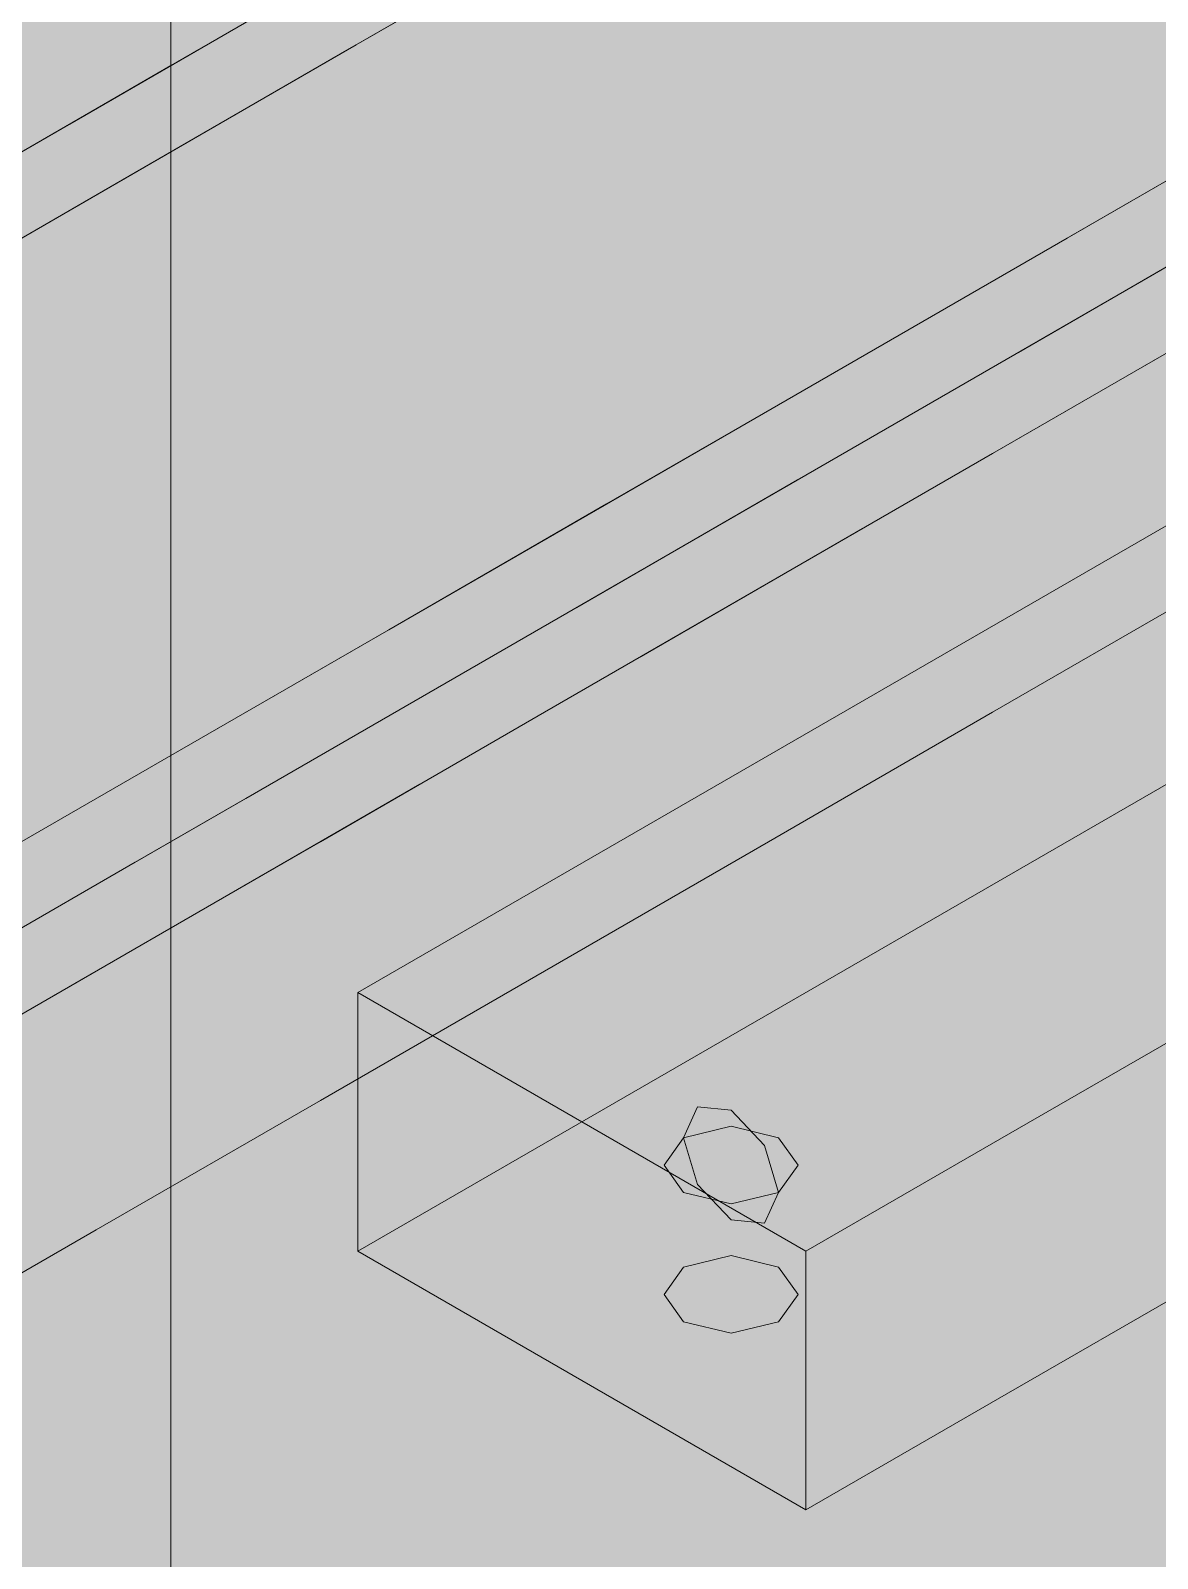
# Model space of a CAD drawing. Header units: metres. Extents: x 349021 to 349543, y 9281040 to 9281959.
# Drawn here: x 349202.9256 to 349203.0563, y 9281044.5969 to 9281044.7741 of the extents above; entities that cross this region are included whole.
import ezdxf

# ---------------------------------------------------------------- set-up
doc = ezdxf.new("R2010")
doc.units = ezdxf.units.M
doc.header["$LTSCALE"] = 0.25
doc.layers.add('ISO-3D', color=7, linetype='CONTINUOUS', lineweight=13)
doc.layers.add('ISO-3D-ARISTAS', color=250, linetype='CONTINUOUS', lineweight=13)

msp = doc.modelspace()

# ---------------------------------------------------------------- linework, layer by layer
at = {"layer": 'ISO-3D', "true_color": 0x7f7e7a}
for points in [[(349203.04017, 9281044.78674), (349203.01456, 9281044.77196), (349203.04017, 9281044.81674), (349203.01456, 9281044.80196)], [(349203.01456, 9281044.77196), (349202.98896, 9281044.75717), (349203.01456, 9281044.80196), (349202.98896, 9281044.78717)], [(349203.06577, 9281044.77652), (349203.04017, 9281044.76174), (349203.06577, 9281044.80152), (349203.04017, 9281044.78674)], [(349202.98896, 9281044.75717), (349202.96335, 9281044.74239), (349202.98896, 9281044.78717), (349202.96335, 9281044.77239)], [(349203.04017, 9281044.76174), (349203.01456, 9281044.74696), (349203.04017, 9281044.78674), (349203.01456, 9281044.77196)], [(349203.06577, 9281044.75152), (349203.04017, 9281044.73674), (349203.06577, 9281044.77652), (349203.04017, 9281044.76174)], [(349202.96335, 9281044.74239), (349202.93775, 9281044.72761), (349202.96335, 9281044.77239), (349202.93775, 9281044.75761)], [(349203.01456, 9281044.74696), (349202.98896, 9281044.73217), (349203.01456, 9281044.77196), (349202.98896, 9281044.75717)], [(349203.04017, 9281044.73674), (349203.01456, 9281044.72196), (349203.04017, 9281044.76174), (349203.01456, 9281044.74696)], [(349202.93775, 9281044.72761), (349202.91215, 9281044.71283), (349202.93775, 9281044.75761), (349202.91215, 9281044.74283)], [(349202.98896, 9281044.73217), (349202.96335, 9281044.71739), (349202.98896, 9281044.75717), (349202.96335, 9281044.74239)], [(349203.01456, 9281044.72196), (349202.98896, 9281044.70717), (349203.01456, 9281044.74696), (349202.98896, 9281044.73217)], [(349202.96335, 9281044.71739), (349202.93775, 9281044.70261), (349202.96335, 9281044.74239), (349202.93775, 9281044.72761)], [(349202.98896, 9281044.70717), (349202.96335, 9281044.69239), (349202.98896, 9281044.73217), (349202.96335, 9281044.71739)], [(349202.93775, 9281044.70261), (349202.91215, 9281044.68783), (349202.93775, 9281044.72761), (349202.91215, 9281044.71283)], [(349202.96335, 9281044.69239), (349202.93775, 9281044.67761), (349202.96335, 9281044.71739), (349202.93775, 9281044.70261)], [(349203.05757, 9281044.68679), (349203.03406, 9281044.67321), (349203.05757, 9281044.71679), (349203.03406, 9281044.70321)], [(349203.03406, 9281044.67321), (349203.01055, 9281044.65964), (349203.03406, 9281044.70321), (349203.01055, 9281044.68964)], [(349202.93775, 9281044.67761), (349202.91215, 9281044.66283), (349202.93775, 9281044.70261), (349202.91215, 9281044.68783)], [(349203.01055, 9281044.65964), (349202.98705, 9281044.64607), (349203.01055, 9281044.68964), (349202.98705, 9281044.67607)], [(349202.98705, 9281044.64607), (349202.96354, 9281044.6325), (349202.98705, 9281044.67607), (349202.96354, 9281044.6625)], [(349203.06252, 9281044.62964), (349203.03901, 9281044.61607), (349203.06252, 9281044.65964), (349203.03901, 9281044.64607)], [(349203.03901, 9281044.61607), (349203.0155, 9281044.6025), (349203.03901, 9281044.64607), (349203.0155, 9281044.6325)]]:
    msp.add_solid(points, dxfattribs=at)
at = {"layer": 'ISO-3D', "true_color": 0x9e9d98}
for points in [[(349202.99385, 9281044.77125), (349202.96787, 9281044.78625), (349202.99385, 9281044.79937), (349202.96787, 9281044.81437)], [(349203.04581, 9281044.76937), (349203.01983, 9281044.78437), (349203.04581, 9281044.7975), (349203.01983, 9281044.8125)], [(349202.96787, 9281044.75812), (349202.94189, 9281044.77312), (349202.96787, 9281044.78625), (349202.94189, 9281044.80125)], [(349203.01983, 9281044.75625), (349202.99385, 9281044.77125), (349203.01983, 9281044.78437), (349202.99385, 9281044.79937)], [(349203.07179, 9281044.75437), (349203.04581, 9281044.76937), (349203.07179, 9281044.7825), (349203.04581, 9281044.7975)], [(349202.99385, 9281044.74312), (349202.96787, 9281044.75812), (349202.99385, 9281044.77125), (349202.96787, 9281044.78625)], [(349203.04581, 9281044.74125), (349203.01983, 9281044.75625), (349203.04581, 9281044.76937), (349203.01983, 9281044.78437)], [(349202.96787, 9281044.73), (349202.94189, 9281044.745), (349202.96787, 9281044.75812), (349202.94189, 9281044.77312)], [(349203.01983, 9281044.72812), (349202.99385, 9281044.74312), (349203.01983, 9281044.75625), (349202.99385, 9281044.77125)], [(349203.07179, 9281044.72625), (349203.04581, 9281044.74125), (349203.07179, 9281044.75437), (349203.04581, 9281044.76937)], [(349202.99385, 9281044.715), (349202.96787, 9281044.73), (349202.99385, 9281044.74312), (349202.96787, 9281044.75812)], [(349203.04581, 9281044.71312), (349203.01983, 9281044.72812), (349203.04581, 9281044.74125), (349203.01983, 9281044.75625)], [(349202.96787, 9281044.70187), (349202.94189, 9281044.71687), (349202.96787, 9281044.73), (349202.94189, 9281044.745)], [(349203.01983, 9281044.7), (349202.99385, 9281044.715), (349203.01983, 9281044.72812), (349202.99385, 9281044.74312)], [(349203.07179, 9281044.69812), (349203.04581, 9281044.71312), (349203.07179, 9281044.72625), (349203.04581, 9281044.74125)], [(349202.99385, 9281044.68687), (349202.96787, 9281044.70187), (349202.99385, 9281044.715), (349202.96787, 9281044.73)], [(349203.04581, 9281044.685), (349203.01983, 9281044.7), (349203.04581, 9281044.71312), (349203.01983, 9281044.72812)], [(349202.96787, 9281044.67375), (349202.94189, 9281044.68875), (349202.96787, 9281044.70187), (349202.94189, 9281044.71687)], [(349203.01983, 9281044.67187), (349202.99385, 9281044.68687), (349203.01983, 9281044.7), (349202.99385, 9281044.715)], [(349203.07179, 9281044.67), (349203.04581, 9281044.685), (349203.07179, 9281044.69812), (349203.04581, 9281044.71312)], [(349202.99385, 9281044.65875), (349202.96787, 9281044.67375), (349202.99385, 9281044.68687), (349202.96787, 9281044.70187)], [(349203.04581, 9281044.65687), (349203.01983, 9281044.67187), (349203.04581, 9281044.685), (349203.01983, 9281044.7)], [(349202.96787, 9281044.64562), (349202.94189, 9281044.66062), (349202.96787, 9281044.67375), (349202.94189, 9281044.68875)], [(349203.01983, 9281044.64375), (349202.99385, 9281044.65875), (349203.01983, 9281044.67187), (349202.99385, 9281044.68687)], [(349203.07179, 9281044.64187), (349203.04581, 9281044.65687), (349203.07179, 9281044.67), (349203.04581, 9281044.685)], [(349202.99385, 9281044.63062), (349202.96787, 9281044.64562), (349202.99385, 9281044.65875), (349202.96787, 9281044.67375)], [(349203.04581, 9281044.62875), (349203.01983, 9281044.64375), (349203.04581, 9281044.65687), (349203.01983, 9281044.67187)], [(349202.96787, 9281044.6175), (349202.94189, 9281044.6325), (349202.96787, 9281044.64562), (349202.94189, 9281044.66062)], [(349203.01983, 9281044.61562), (349202.99385, 9281044.63062), (349203.01983, 9281044.64375), (349202.99385, 9281044.65875)], [(349203.07179, 9281044.61375), (349203.04581, 9281044.62875), (349203.07179, 9281044.64187), (349203.04581, 9281044.65687)], [(349202.99385, 9281044.6025), (349202.96787, 9281044.6175), (349202.99385, 9281044.63062), (349202.96787, 9281044.64562)], [(349203.04581, 9281044.60062), (349203.01983, 9281044.61562), (349203.04581, 9281044.62875), (349203.01983, 9281044.64375)], [(349202.96787, 9281044.58937), (349202.94189, 9281044.60437), (349202.96787, 9281044.6175), (349202.94189, 9281044.6325)], [(349203.01983, 9281044.5875), (349202.99385, 9281044.6025), (349203.01983, 9281044.61562), (349202.99385, 9281044.63062)], [(349203.07179, 9281044.58562), (349203.04581, 9281044.60062), (349203.07179, 9281044.61375), (349203.04581, 9281044.62875)], [(349202.99385, 9281044.57437), (349202.96787, 9281044.58937), (349202.99385, 9281044.6025), (349202.96787, 9281044.6175)], [(349203.04581, 9281044.5725), (349203.01983, 9281044.5875), (349203.04581, 9281044.60062), (349203.01983, 9281044.61562)], [(349202.96787, 9281044.56125), (349202.94189, 9281044.57625), (349202.96787, 9281044.58937), (349202.94189, 9281044.60437)], [(349203.01983, 9281044.55937), (349202.99385, 9281044.57437), (349203.01983, 9281044.5875), (349202.99385, 9281044.6025)], [(349203.07179, 9281044.5575), (349203.04581, 9281044.5725), (349203.07179, 9281044.58562), (349203.04581, 9281044.60062)]]:
    msp.add_solid(points, dxfattribs=at)
at = {"layer": 'ISO-3D', "true_color": 0x8e8d88}
for points in [[(349203.01767, 9281044.78708), (349202.99241, 9281044.7725), (349203.01767, 9281044.81375), (349202.99241, 9281044.79917)], [(349203.05014, 9281044.78513), (349203.02849, 9281044.77263), (349203.05014, 9281044.81408), (349203.02849, 9281044.80158)], [(349203.04774, 9281044.78111), (349203.02208, 9281044.7663), (349203.04774, 9281044.80611), (349203.02208, 9281044.7913)], [(349202.98519, 9281044.77658), (349202.96354, 9281044.76408), (349202.98519, 9281044.80553), (349202.96354, 9281044.79303)], [(349202.99642, 9281044.77648), (349202.97076, 9281044.76167), (349202.99642, 9281044.80148), (349202.97076, 9281044.78667)], [(349203.02849, 9281044.77263), (349203.00684, 9281044.76013), (349203.02849, 9281044.80158), (349203.00684, 9281044.78908)], [(349203.04293, 9281044.775), (349203.01767, 9281044.76042), (349203.04293, 9281044.80167), (349203.01767, 9281044.78708)], [(349202.99241, 9281044.7725), (349202.96715, 9281044.75792), (349202.99241, 9281044.79917), (349202.96715, 9281044.78458)], [(349203.07179, 9281044.76868), (349203.05014, 9281044.75618), (349203.07179, 9281044.79763), (349203.05014, 9281044.78513)], [(349203.0734, 9281044.77093), (349203.04774, 9281044.75611), (349203.0734, 9281044.79593), (349203.04774, 9281044.78111)], [(349202.96354, 9281044.76408), (349202.94189, 9281044.75158), (349202.96354, 9281044.79303), (349202.94189, 9281044.78053)], [(349203.02208, 9281044.7663), (349202.99642, 9281044.75148), (349203.02208, 9281044.7913), (349202.99642, 9281044.77648)], [(349203.00684, 9281044.76013), (349202.98519, 9281044.74763), (349203.00684, 9281044.78908), (349202.98519, 9281044.77658)], [(349203.06819, 9281044.76292), (349203.04293, 9281044.74833), (349203.06819, 9281044.78958), (349203.04293, 9281044.775)], [(349202.97076, 9281044.76167), (349202.9451, 9281044.74685), (349202.97076, 9281044.78667), (349202.9451, 9281044.77185)], [(349203.01767, 9281044.76042), (349202.99241, 9281044.74583), (349203.01767, 9281044.78708), (349202.99241, 9281044.7725)], [(349203.05014, 9281044.75618), (349203.02849, 9281044.74368), (349203.05014, 9281044.78513), (349203.02849, 9281044.77263)], [(349202.96715, 9281044.75792), (349202.94189, 9281044.74333), (349202.96715, 9281044.78458), (349202.94189, 9281044.77)], [(349203.04774, 9281044.75611), (349203.02208, 9281044.7413), (349203.04774, 9281044.78111), (349203.02208, 9281044.7663)], [(349202.98519, 9281044.74763), (349202.96354, 9281044.73513), (349202.98519, 9281044.77658), (349202.96354, 9281044.76408)], [(349202.99642, 9281044.75148), (349202.97076, 9281044.73667), (349202.99642, 9281044.77648), (349202.97076, 9281044.76167)], [(349203.04293, 9281044.74833), (349203.01767, 9281044.73375), (349203.04293, 9281044.775), (349203.01767, 9281044.76042)], [(349202.99241, 9281044.74583), (349202.96715, 9281044.73125), (349202.99241, 9281044.7725), (349202.96715, 9281044.75792)], [(349203.02849, 9281044.74368), (349203.00684, 9281044.73118), (349203.02849, 9281044.77263), (349203.00684, 9281044.76013)], [(349202.9451, 9281044.74685), (349202.91944, 9281044.73204), (349202.9451, 9281044.77185), (349202.91944, 9281044.75704)], [(349203.0734, 9281044.74593), (349203.04774, 9281044.73111), (349203.0734, 9281044.77093), (349203.04774, 9281044.75611)], [(349202.94189, 9281044.74333), (349202.91663, 9281044.72875), (349202.94189, 9281044.77), (349202.91663, 9281044.75542)], [(349203.07179, 9281044.73974), (349203.05014, 9281044.72724), (349203.07179, 9281044.76868), (349203.05014, 9281044.75618)], [(349203.02208, 9281044.7413), (349202.99642, 9281044.72648), (349203.02208, 9281044.7663), (349202.99642, 9281044.75148)], [(349202.96354, 9281044.73513), (349202.94189, 9281044.72263), (349202.96354, 9281044.76408), (349202.94189, 9281044.75158)], [(349202.97076, 9281044.73667), (349202.9451, 9281044.72185), (349202.97076, 9281044.76167), (349202.9451, 9281044.74685)], [(349203.00684, 9281044.73118), (349202.98519, 9281044.71868), (349203.00684, 9281044.76013), (349202.98519, 9281044.74763)], [(349203.01767, 9281044.73375), (349202.99241, 9281044.71917), (349203.01767, 9281044.76042), (349202.99241, 9281044.74583)], [(349202.96715, 9281044.73125), (349202.94189, 9281044.71667), (349202.96715, 9281044.75792), (349202.94189, 9281044.74333)], [(349203.04774, 9281044.73111), (349203.02208, 9281044.7163), (349203.04774, 9281044.75611), (349203.02208, 9281044.7413)], [(349203.05014, 9281044.72724), (349203.02849, 9281044.71474), (349203.05014, 9281044.75618), (349203.02849, 9281044.74368)], [(349202.99642, 9281044.72648), (349202.97076, 9281044.71167), (349202.99642, 9281044.75148), (349202.97076, 9281044.73667)], [(349202.98519, 9281044.71868), (349202.96354, 9281044.70618), (349202.98519, 9281044.74763), (349202.96354, 9281044.73513)], [(349202.9451, 9281044.72185), (349202.91944, 9281044.70704), (349202.9451, 9281044.74685), (349202.91944, 9281044.73204)], [(349202.99241, 9281044.71917), (349202.96715, 9281044.70458), (349202.99241, 9281044.74583), (349202.96715, 9281044.73125)], [(349202.94189, 9281044.71667), (349202.91663, 9281044.70208), (349202.94189, 9281044.74333), (349202.91663, 9281044.72875)], [(349203.02849, 9281044.71474), (349203.00684, 9281044.70224), (349203.02849, 9281044.74368), (349203.00684, 9281044.73118)], [(349203.02208, 9281044.7163), (349202.99642, 9281044.70148), (349203.02208, 9281044.7413), (349202.99642, 9281044.72648)], [(349203.07179, 9281044.71079), (349203.05014, 9281044.69829), (349203.07179, 9281044.73974), (349203.05014, 9281044.72724)], [(349202.96354, 9281044.70618), (349202.94189, 9281044.69368), (349202.96354, 9281044.73513), (349202.94189, 9281044.72263)], [(349202.97076, 9281044.71167), (349202.9451, 9281044.69685), (349202.97076, 9281044.73667), (349202.9451, 9281044.72185)], [(349202.96715, 9281044.70458), (349202.94189, 9281044.69), (349202.96715, 9281044.73125), (349202.94189, 9281044.71667)], [(349203.00684, 9281044.70224), (349202.98519, 9281044.68974), (349203.00684, 9281044.73118), (349202.98519, 9281044.71868)], [(349202.99642, 9281044.70148), (349202.97076, 9281044.68667), (349202.99642, 9281044.72648), (349202.97076, 9281044.71167)], [(349203.05014, 9281044.69829), (349203.02849, 9281044.68579), (349203.05014, 9281044.72724), (349203.02849, 9281044.71474)], [(349202.9451, 9281044.69685), (349202.91944, 9281044.68204), (349202.9451, 9281044.72185), (349202.91944, 9281044.70704)], [(349202.98519, 9281044.68974), (349202.96354, 9281044.67724), (349202.98519, 9281044.71868), (349202.96354, 9281044.70618)], [(349202.94189, 9281044.69), (349202.91663, 9281044.67542), (349202.94189, 9281044.71667), (349202.91663, 9281044.70208)], [(349203.02849, 9281044.68579), (349203.00684, 9281044.67329), (349203.02849, 9281044.71474), (349203.00684, 9281044.70224)], [(349202.97076, 9281044.68667), (349202.9451, 9281044.67185), (349202.97076, 9281044.71167), (349202.9451, 9281044.69685)], [(349203.07179, 9281044.68184), (349203.05014, 9281044.66934), (349203.07179, 9281044.71079), (349203.05014, 9281044.69829)], [(349203.06313, 9281044.69), (349203.03715, 9281044.675), (349203.06313, 9281044.71), (349203.03715, 9281044.695)], [(349202.96354, 9281044.67724), (349202.94189, 9281044.66474), (349202.96354, 9281044.70618), (349202.94189, 9281044.69368)], [(349203.00684, 9281044.67329), (349202.98519, 9281044.66079), (349203.00684, 9281044.70224), (349202.98519, 9281044.68974)], [(349203.05014, 9281044.66934), (349203.02849, 9281044.65684), (349203.05014, 9281044.69829), (349203.02849, 9281044.68579)], [(349202.9451, 9281044.67185), (349202.91944, 9281044.65704), (349202.9451, 9281044.69685), (349202.91944, 9281044.68204)], [(349203.03715, 9281044.675), (349203.01117, 9281044.66), (349203.03715, 9281044.695), (349203.01117, 9281044.68)], [(349202.98519, 9281044.66079), (349202.96354, 9281044.64829), (349202.98519, 9281044.68974), (349202.96354, 9281044.67724)], [(349203.06313, 9281044.665), (349203.03715, 9281044.65), (349203.06313, 9281044.69), (349203.03715, 9281044.675)], [(349203.02849, 9281044.65684), (349203.00684, 9281044.64434), (349203.02849, 9281044.68579), (349203.00684, 9281044.67329)], [(349203.07179, 9281044.65289), (349203.05014, 9281044.64039), (349203.07179, 9281044.68184), (349203.05014, 9281044.66934)], [(349203.01117, 9281044.66), (349202.98519, 9281044.645), (349203.01117, 9281044.68), (349202.98519, 9281044.665)], [(349202.96354, 9281044.64829), (349202.94189, 9281044.63579), (349202.96354, 9281044.67724), (349202.94189, 9281044.66474)], [(349203.03715, 9281044.65), (349203.01117, 9281044.635), (349203.03715, 9281044.675), (349203.01117, 9281044.66)], [(349203.00684, 9281044.64434), (349202.98519, 9281044.63184), (349203.00684, 9281044.67329), (349202.98519, 9281044.66079)], [(349203.05014, 9281044.64039), (349203.02849, 9281044.62789), (349203.05014, 9281044.66934), (349203.02849, 9281044.65684)], [(349202.98519, 9281044.645), (349202.95921, 9281044.63), (349202.98519, 9281044.665), (349202.95921, 9281044.65)], [(349203.06313, 9281044.64), (349203.03715, 9281044.625), (349203.06313, 9281044.665), (349203.03715, 9281044.65)], [(349202.98952, 9281044.6175), (349202.96354, 9281044.6325), (349202.98952, 9281044.6475), (349202.96354, 9281044.6625)], [(349202.98519, 9281044.63184), (349202.96354, 9281044.61934), (349202.98519, 9281044.66079), (349202.96354, 9281044.64829)], [(349203.01117, 9281044.635), (349202.98519, 9281044.62), (349203.01117, 9281044.66), (349202.98519, 9281044.645)], [(349203.02849, 9281044.62789), (349203.00684, 9281044.61539), (349203.02849, 9281044.65684), (349203.00684, 9281044.64434)], [(349203.07179, 9281044.62395), (349203.05014, 9281044.61145), (349203.07179, 9281044.65289), (349203.05014, 9281044.64039)], [(349202.95921, 9281044.63), (349202.93323, 9281044.615), (349202.95921, 9281044.65), (349202.93323, 9281044.635)], [(349203.03715, 9281044.625), (349203.01117, 9281044.61), (349203.03715, 9281044.65), (349203.01117, 9281044.635)], [(349202.96354, 9281044.61934), (349202.94189, 9281044.60684), (349202.96354, 9281044.64829), (349202.94189, 9281044.63579)], [(349203.0155, 9281044.6025), (349202.98952, 9281044.6175), (349203.0155, 9281044.6325), (349202.98952, 9281044.6475)], [(349202.98519, 9281044.62), (349202.95921, 9281044.605), (349202.98519, 9281044.645), (349202.95921, 9281044.63)], [(349203.00684, 9281044.61539), (349202.98519, 9281044.60289), (349203.00684, 9281044.64434), (349202.98519, 9281044.63184)], [(349203.05014, 9281044.61145), (349203.02849, 9281044.59895), (349203.05014, 9281044.64039), (349203.02849, 9281044.62789)], [(349203.06313, 9281044.615), (349203.03715, 9281044.6), (349203.06313, 9281044.64), (349203.03715, 9281044.625)], [(349202.93323, 9281044.615), (349202.90725, 9281044.6), (349202.93323, 9281044.635), (349202.90725, 9281044.62)], [(349203.01117, 9281044.61), (349202.98519, 9281044.595), (349203.01117, 9281044.635), (349202.98519, 9281044.62)], [(349202.98519, 9281044.60289), (349202.96354, 9281044.59039), (349202.98519, 9281044.63184), (349202.96354, 9281044.61934)], [(349202.95921, 9281044.605), (349202.93323, 9281044.59), (349202.95921, 9281044.63), (349202.93323, 9281044.615)], [(349203.02849, 9281044.59895), (349203.00684, 9281044.58645), (349203.02849, 9281044.62789), (349203.00684, 9281044.61539)], [(349203.03715, 9281044.6), (349203.01117, 9281044.585), (349203.03715, 9281044.625), (349203.01117, 9281044.61)], [(349203.07179, 9281044.595), (349203.05014, 9281044.5825), (349203.07179, 9281044.62395), (349203.05014, 9281044.61145)], [(349202.98519, 9281044.595), (349202.95921, 9281044.58), (349202.98519, 9281044.62), (349202.95921, 9281044.605)], [(349202.96354, 9281044.59039), (349202.94189, 9281044.57789), (349202.96354, 9281044.61934), (349202.94189, 9281044.60684)], [(349202.93323, 9281044.59), (349202.90725, 9281044.575), (349202.93323, 9281044.615), (349202.90725, 9281044.6)], [(349203.00684, 9281044.58645), (349202.98519, 9281044.57395), (349203.00684, 9281044.61539), (349202.98519, 9281044.60289)], [(349203.06313, 9281044.59), (349203.03715, 9281044.575), (349203.06313, 9281044.615), (349203.03715, 9281044.6)], [(349203.05014, 9281044.5825), (349203.02849, 9281044.57), (349203.05014, 9281044.61145), (349203.02849, 9281044.59895)], [(349203.01117, 9281044.585), (349202.98519, 9281044.57), (349203.01117, 9281044.61), (349202.98519, 9281044.595)], [(349202.95921, 9281044.58), (349202.93323, 9281044.565), (349202.95921, 9281044.605), (349202.93323, 9281044.59)], [(349202.98519, 9281044.57395), (349202.96354, 9281044.56145), (349202.98519, 9281044.60289), (349202.96354, 9281044.59039)], [(349203.02849, 9281044.57), (349203.00684, 9281044.5575), (349203.02849, 9281044.59895), (349203.00684, 9281044.58645)], [(349203.03715, 9281044.575), (349203.01117, 9281044.56), (349203.03715, 9281044.6), (349203.01117, 9281044.585)]]:
    msp.add_solid(points, dxfattribs=at)
at = {"layer": 'ISO-3D', "true_color": 0x9e9c96}
for points in [[(349203.03313, 9281044.78518), (349203.00963, 9281044.77161), (349203.00932, 9281044.79893), (349202.98581, 9281044.78536)], [(349203.08046, 9281044.785), (349203.05695, 9281044.77143), (349203.05664, 9281044.79875), (349203.03313, 9281044.78518)], [(349203.00963, 9281044.77161), (349202.98612, 9281044.75804), (349202.98581, 9281044.78536), (349202.9623, 9281044.77179)], [(349203.05695, 9281044.77143), (349203.03344, 9281044.75786), (349203.03313, 9281044.78518), (349203.00963, 9281044.77161)], [(349202.98612, 9281044.75804), (349202.96261, 9281044.74446), (349202.9623, 9281044.77179), (349202.9388, 9281044.75821)], [(349203.03344, 9281044.75786), (349203.00994, 9281044.74429), (349203.00963, 9281044.77161), (349202.98612, 9281044.75804)], [(349203.08076, 9281044.75768), (349203.05726, 9281044.74411), (349203.05695, 9281044.77143), (349203.03344, 9281044.75786)], [(349202.96261, 9281044.74446), (349202.93911, 9281044.73089), (349202.9388, 9281044.75821), (349202.91529, 9281044.74464)], [(349203.00994, 9281044.74429), (349202.98643, 9281044.73071), (349202.98612, 9281044.75804), (349202.96261, 9281044.74446)], [(349203.05726, 9281044.74411), (349203.03375, 9281044.73054), (349203.03344, 9281044.75786), (349203.00994, 9281044.74429)], [(349202.93911, 9281044.73089), (349202.9156, 9281044.71732), (349202.91529, 9281044.74464), (349202.89179, 9281044.73107)], [(349202.98643, 9281044.73071), (349202.96292, 9281044.71714), (349202.96261, 9281044.74446), (349202.93911, 9281044.73089)], [(349203.03375, 9281044.73054), (349203.01025, 9281044.71696), (349203.00994, 9281044.74429), (349202.98643, 9281044.73071)], [(349203.08107, 9281044.73036), (349203.05757, 9281044.71679), (349203.05726, 9281044.74411), (349203.03375, 9281044.73054)], [(349202.96292, 9281044.71714), (349202.93942, 9281044.70357), (349202.93911, 9281044.73089), (349202.9156, 9281044.71732)], [(349203.01025, 9281044.71696), (349202.98674, 9281044.70339), (349202.98643, 9281044.73071), (349202.96292, 9281044.71714)], [(349203.05757, 9281044.71679), (349203.03406, 9281044.70321), (349203.03375, 9281044.73054), (349203.01025, 9281044.71696)], [(349202.93942, 9281044.70357), (349202.91591, 9281044.69), (349202.9156, 9281044.71732), (349202.89209, 9281044.70375)], [(349202.98674, 9281044.70339), (349202.96323, 9281044.68982), (349202.96292, 9281044.71714), (349202.93942, 9281044.70357)], [(349203.03406, 9281044.70321), (349203.01055, 9281044.68964), (349203.01025, 9281044.71696), (349202.98674, 9281044.70339)], [(349203.08912, 9281044.695), (349203.06313, 9281044.68), (349203.06313, 9281044.71), (349203.03715, 9281044.695)], [(349202.96323, 9281044.68982), (349202.93973, 9281044.67625), (349202.93942, 9281044.70357), (349202.91591, 9281044.69)], [(349203.01055, 9281044.68964), (349202.98705, 9281044.67607), (349202.98674, 9281044.70339), (349202.96323, 9281044.68982)], [(349203.06313, 9281044.68), (349203.03715, 9281044.665), (349203.03715, 9281044.695), (349203.01117, 9281044.68)], [(349202.93973, 9281044.67625), (349202.91615, 9281044.66264), (349202.91591, 9281044.69), (349202.89234, 9281044.67639)], [(349202.98705, 9281044.67607), (349202.96354, 9281044.6625), (349202.96323, 9281044.68982), (349202.93973, 9281044.67625)], [(349203.08355, 9281044.67179), (349203.06004, 9281044.65821), (349203.05757, 9281044.68679), (349203.03406, 9281044.67321)], [(349203.03715, 9281044.665), (349203.01117, 9281044.65), (349203.01117, 9281044.68), (349202.98519, 9281044.665)], [(349203.08912, 9281044.665), (349203.06313, 9281044.65), (349203.06313, 9281044.68), (349203.03715, 9281044.665)], [(349202.96354, 9281044.6625), (349202.93997, 9281044.64889), (349202.93973, 9281044.67625), (349202.91615, 9281044.66264)], [(349203.06004, 9281044.65821), (349203.03654, 9281044.64464), (349203.03406, 9281044.67321), (349203.01055, 9281044.65964)], [(349203.01117, 9281044.65), (349202.98519, 9281044.635), (349202.98519, 9281044.665), (349202.95921, 9281044.65)], [(349203.06313, 9281044.65), (349203.03715, 9281044.635), (349203.03715, 9281044.665), (349203.01117, 9281044.65)], [(349202.93997, 9281044.64889), (349202.91639, 9281044.63528), (349202.91615, 9281044.66264), (349202.89258, 9281044.64903)], [(349202.98952, 9281044.6475), (349202.96595, 9281044.63389), (349202.96354, 9281044.6625), (349202.93997, 9281044.64889)], [(349203.03654, 9281044.64464), (349203.01303, 9281044.63107), (349203.01055, 9281044.65964), (349202.98705, 9281044.64607)], [(349203.08705, 9281044.64548), (349203.06355, 9281044.6319), (349203.06252, 9281044.65964), (349203.03901, 9281044.64607)], [(349203.08602, 9281044.64321), (349203.06252, 9281044.62964), (349203.06004, 9281044.65821), (349203.03654, 9281044.64464)], [(349202.98519, 9281044.635), (349202.95921, 9281044.62), (349202.95921, 9281044.65), (349202.93323, 9281044.635)], [(349203.03715, 9281044.635), (349203.01117, 9281044.62), (349203.01117, 9281044.65), (349202.98519, 9281044.635)], [(349203.08912, 9281044.635), (349203.06313, 9281044.62), (349203.06313, 9281044.65), (349203.03715, 9281044.635)], [(349202.96595, 9281044.63389), (349202.94237, 9281044.62028), (349202.93997, 9281044.64889), (349202.91639, 9281044.63528)], [(349203.0155, 9281044.6325), (349202.99193, 9281044.61889), (349202.98952, 9281044.6475), (349202.96595, 9281044.63389)], [(349203.01303, 9281044.63107), (349202.98952, 9281044.6175), (349202.98705, 9281044.64607), (349202.96354, 9281044.6325)], [(349203.06355, 9281044.6319), (349203.04004, 9281044.61833), (349203.03901, 9281044.64607), (349203.0155, 9281044.6325)], [(349203.06252, 9281044.62964), (349203.03901, 9281044.61607), (349203.03654, 9281044.64464), (349203.01303, 9281044.63107)], [(349202.94237, 9281044.62028), (349202.9188, 9281044.60667), (349202.91639, 9281044.63528), (349202.89282, 9281044.62167)], [(349202.95921, 9281044.62), (349202.93323, 9281044.605), (349202.93323, 9281044.635), (349202.90725, 9281044.62)], [(349203.01117, 9281044.62), (349202.98519, 9281044.605), (349202.98519, 9281044.635), (349202.95921, 9281044.62)], [(349203.06313, 9281044.62), (349203.03715, 9281044.605), (349203.03715, 9281044.635), (349203.01117, 9281044.62)], [(349202.99193, 9281044.61889), (349202.96835, 9281044.60528), (349202.96595, 9281044.63389), (349202.94237, 9281044.62028)], [(349203.04004, 9281044.61833), (349203.01647, 9281044.60472), (349203.0155, 9281044.6325), (349202.99193, 9281044.61889)], [(349203.03901, 9281044.61607), (349203.0155, 9281044.6025), (349203.01303, 9281044.63107), (349202.98952, 9281044.6175)], [(349203.08808, 9281044.61774), (349203.06458, 9281044.60417), (349203.06355, 9281044.6319), (349203.04004, 9281044.61833)], [(349202.93323, 9281044.605), (349202.90725, 9281044.59), (349202.90725, 9281044.62), (349202.88127, 9281044.605)], [(349202.96835, 9281044.60528), (349202.94478, 9281044.59167), (349202.94237, 9281044.62028), (349202.9188, 9281044.60667)], [(349202.98519, 9281044.605), (349202.95921, 9281044.59), (349202.95921, 9281044.62), (349202.93323, 9281044.605)], [(349203.03715, 9281044.605), (349203.01117, 9281044.59), (349203.01117, 9281044.62), (349202.98519, 9281044.605)], [(349203.08912, 9281044.605), (349203.06313, 9281044.59), (349203.06313, 9281044.62), (349203.03715, 9281044.605)], [(349203.01647, 9281044.60472), (349202.99289, 9281044.59111), (349202.99193, 9281044.61889), (349202.96835, 9281044.60528)], [(349203.06458, 9281044.60417), (349203.041, 9281044.59056), (349203.04004, 9281044.61833), (349203.01647, 9281044.60472)], [(349202.94478, 9281044.59167), (349202.9212, 9281044.57806), (349202.9188, 9281044.60667), (349202.89522, 9281044.59306)], [(349202.95921, 9281044.59), (349202.93323, 9281044.575), (349202.93323, 9281044.605), (349202.90725, 9281044.59)], [(349202.99289, 9281044.59111), (349202.96932, 9281044.5775), (349202.96835, 9281044.60528), (349202.94478, 9281044.59167)], [(349203.01117, 9281044.59), (349202.98519, 9281044.575), (349202.98519, 9281044.605), (349202.95921, 9281044.59)], [(349203.041, 9281044.59056), (349203.01743, 9281044.57694), (349203.01647, 9281044.60472), (349202.99289, 9281044.59111)], [(349203.06313, 9281044.59), (349203.03715, 9281044.575), (349203.03715, 9281044.605), (349203.01117, 9281044.59)], [(349203.08912, 9281044.59), (349203.06554, 9281044.57639), (349203.06458, 9281044.60417), (349203.041, 9281044.59056)]]:
    msp.add_solid(points, dxfattribs=at)
at = {"layer": 'ISO-3D', "true_color": 0xb0aea8}
for points in [[(349202.95921, 9281044.78), (349202.93323, 9281044.765), (349202.93323, 9281044.795), (349202.90725, 9281044.78)], [(349202.95364, 9281044.77679), (349202.93014, 9281044.76321), (349202.9289, 9281044.79107), (349202.90539, 9281044.7775)], [(349202.93323, 9281044.765), (349202.90725, 9281044.75), (349202.90725, 9281044.78), (349202.88127, 9281044.765)], [(349202.93014, 9281044.76321), (349202.90663, 9281044.74964), (349202.90539, 9281044.7775), (349202.88189, 9281044.76393)], [(349203.08046, 9281044.76), (349203.05447, 9281044.745), (349203.07179, 9281044.765), (349203.04581, 9281044.75)], [(349203.05447, 9281044.745), (349203.02849, 9281044.73), (349203.04581, 9281044.75), (349203.01983, 9281044.735)], [(349203.08479, 9281044.7275), (349203.0588, 9281044.7125), (349203.06313, 9281044.74), (349203.03715, 9281044.725)], [(349203.02849, 9281044.73), (349203.00251, 9281044.715), (349203.01983, 9281044.735), (349202.99385, 9281044.72)], [(349203.0588, 9281044.7125), (349203.03282, 9281044.6975), (349203.03715, 9281044.725), (349203.01117, 9281044.71)], [(349203.00251, 9281044.715), (349202.97653, 9281044.7), (349202.99385, 9281044.72), (349202.96787, 9281044.705)], [(349203.08046, 9281044.7), (349203.05447, 9281044.685), (349203.0588, 9281044.7125), (349203.03282, 9281044.6975)], [(349203.03282, 9281044.6975), (349203.00684, 9281044.6825), (349203.01117, 9281044.71), (349202.98519, 9281044.695)], [(349202.97653, 9281044.7), (349202.95055, 9281044.685), (349202.96787, 9281044.705), (349202.94189, 9281044.69)], [(349203.10211, 9281044.6875), (349203.07613, 9281044.6725), (349203.08046, 9281044.7), (349203.05447, 9281044.685)], [(349203.05447, 9281044.685), (349203.02849, 9281044.67), (349203.03282, 9281044.6975), (349203.00684, 9281044.6825)], [(349203.00684, 9281044.6825), (349202.98086, 9281044.6675), (349202.98519, 9281044.695), (349202.95921, 9281044.68)], [(349202.95055, 9281044.685), (349202.92457, 9281044.67), (349202.94189, 9281044.69), (349202.91591, 9281044.675)], [(349203.07613, 9281044.6725), (349203.05014, 9281044.6575), (349203.05447, 9281044.685), (349203.02849, 9281044.67)], [(349203.02849, 9281044.67), (349203.00251, 9281044.655), (349203.00684, 9281044.6825), (349202.98086, 9281044.6675)], [(349202.98086, 9281044.6675), (349202.95488, 9281044.6525), (349202.95921, 9281044.68), (349202.93323, 9281044.665)], [(349203.09778, 9281044.66), (349203.07179, 9281044.645), (349203.07613, 9281044.6725), (349203.05014, 9281044.6575)], [(349203.05014, 9281044.6575), (349203.02416, 9281044.6425), (349203.02849, 9281044.67), (349203.00251, 9281044.655)], [(349203.00251, 9281044.655), (349202.97653, 9281044.64), (349202.98086, 9281044.6675), (349202.95488, 9281044.6525)], [(349202.95488, 9281044.6525), (349202.9289, 9281044.6375), (349202.93323, 9281044.665), (349202.90725, 9281044.65)], [(349203.07179, 9281044.645), (349203.04581, 9281044.63), (349203.05014, 9281044.6575), (349203.02416, 9281044.6425)], [(349203.02416, 9281044.6425), (349202.99818, 9281044.6275), (349203.00251, 9281044.655), (349202.97653, 9281044.64)], [(349202.97653, 9281044.64), (349202.95055, 9281044.625), (349202.95488, 9281044.6525), (349202.9289, 9281044.6375)], [(349202.9289, 9281044.6375), (349202.90292, 9281044.6225), (349202.90725, 9281044.65), (349202.88127, 9281044.635)], [(349203.09345, 9281044.6325), (349203.06746, 9281044.6175), (349203.07179, 9281044.645), (349203.04581, 9281044.63)], [(349203.04581, 9281044.63), (349203.01983, 9281044.615), (349203.02416, 9281044.6425), (349202.99818, 9281044.6275)], [(349202.99818, 9281044.6275), (349202.9722, 9281044.6125), (349202.97653, 9281044.64), (349202.95055, 9281044.625)], [(349202.95055, 9281044.625), (349202.92457, 9281044.61), (349202.9289, 9281044.6375), (349202.90292, 9281044.6225)], [(349203.06746, 9281044.6175), (349203.04148, 9281044.6025), (349203.04581, 9281044.63), (349203.01983, 9281044.615)], [(349203.01983, 9281044.615), (349202.99385, 9281044.6), (349202.99818, 9281044.6275), (349202.9722, 9281044.6125)], [(349202.9722, 9281044.6125), (349202.94622, 9281044.5975), (349202.95055, 9281044.625), (349202.92457, 9281044.61)], [(349203.08912, 9281044.605), (349203.06313, 9281044.59), (349203.06746, 9281044.6175), (349203.04148, 9281044.6025)], [(349203.04148, 9281044.6025), (349203.0155, 9281044.5875), (349203.01983, 9281044.615), (349202.99385, 9281044.6)], [(349202.99385, 9281044.6), (349202.96787, 9281044.585), (349202.9722, 9281044.6125), (349202.94622, 9281044.5975)], [(349202.94622, 9281044.5975), (349202.92024, 9281044.5825), (349202.92457, 9281044.61), (349202.89859, 9281044.595)], [(349203.06313, 9281044.59), (349203.03715, 9281044.575), (349203.04148, 9281044.6025), (349203.0155, 9281044.5875)], [(349203.0155, 9281044.5875), (349202.98952, 9281044.5725), (349202.99385, 9281044.6), (349202.96787, 9281044.585)], [(349202.96787, 9281044.585), (349202.94189, 9281044.57), (349202.94622, 9281044.5975), (349202.92024, 9281044.5825)]]:
    msp.add_solid(points, dxfattribs=at)
at = {"layer": 'ISO-3D', "true_color": 0x4b4946}
for points in [[(349203.08795, 9281044.69567), (349203.08956, 9281044.69924), (349203.04465, 9281044.67067), (349203.04626, 9281044.67424)], [(349203.09894, 9281044.68932), (349203.09733, 9281044.68576), (349203.05564, 9281044.66432), (349203.05403, 9281044.66076)], [(349203.04465, 9281044.67067), (349203.04626, 9281044.67424), (349203.00134, 9281044.64567), (349203.00295, 9281044.64924)], [(349203.05564, 9281044.66432), (349203.05403, 9281044.66076), (349203.01234, 9281044.63932), (349203.01073, 9281044.63576)]]:
    msp.add_solid(points, dxfattribs=at)
at = {"layer": 'ISO-3D', "true_color": 0x686560}
for points in [[(349203.08956, 9281044.69924), (349203.09345, 9281044.69885), (349203.04626, 9281044.67424), (349203.05014, 9281044.67385)], [(349203.09733, 9281044.68576), (349203.09345, 9281044.68615), (349203.05403, 9281044.66076), (349203.05014, 9281044.66115)], [(349203.04626, 9281044.67424), (349203.05014, 9281044.67385), (349203.00295, 9281044.64924), (349203.00684, 9281044.64885)], [(349203.05403, 9281044.66076), (349203.05014, 9281044.66115), (349203.01073, 9281044.63576), (349203.00684, 9281044.63615)]]:
    msp.add_solid(points, dxfattribs=at)
at = {"layer": 'ISO-3D', "true_color": 0x77736d}
for points in [[(349203.09345, 9281044.69885), (349203.09733, 9281044.69475), (349203.05014, 9281044.67385), (349203.05403, 9281044.66975)], [(349203.09345, 9281044.68615), (349203.08956, 9281044.69025), (349203.05014, 9281044.66115), (349203.04626, 9281044.66525)], [(349203.05014, 9281044.67385), (349203.05403, 9281044.66975), (349203.00684, 9281044.64885), (349203.01073, 9281044.64475)], [(349203.05014, 9281044.66115), (349203.04626, 9281044.66525), (349203.00684, 9281044.63615), (349203.00295, 9281044.64025)]]:
    msp.add_solid(points, dxfattribs=at)
at = {"layer": 'ISO-3D', "true_color": 0x6b6762}
for points in [[(349203.08956, 9281044.69025), (349203.08795, 9281044.69567), (349203.04626, 9281044.66525), (349203.04465, 9281044.67067)], [(349203.09733, 9281044.69475), (349203.09894, 9281044.68932), (349203.05403, 9281044.66975), (349203.05564, 9281044.66432)], [(349203.04626, 9281044.66525), (349203.04465, 9281044.67067), (349203.00295, 9281044.64025), (349203.00134, 9281044.64567)], [(349203.05403, 9281044.66975), (349203.05564, 9281044.66432), (349203.01073, 9281044.64475), (349203.01234, 9281044.63932)]]:
    msp.add_solid(points, dxfattribs=at)
at = {"layer": 'ISO-3D', "true_color": 0x67645f}
for points in [[(349203.00684, 9281044.6425), (349203.00134, 9281044.64567), (349203.00295, 9281044.64924)], [(349203.00684, 9281044.6425), (349203.00295, 9281044.64924), (349203.00684, 9281044.64885)], [(349203.00684, 9281044.6425), (349203.00684, 9281044.64885), (349203.01073, 9281044.64475)], [(349203.00684, 9281044.6425), (349203.00295, 9281044.64025), (349203.00134, 9281044.64567)], [(349203.00684, 9281044.6425), (349203.01073, 9281044.64475), (349203.01234, 9281044.63932)], [(349203.00684, 9281044.6425), (349203.00684, 9281044.63615), (349203.00295, 9281044.64025)], [(349203.00684, 9281044.6425), (349203.01073, 9281044.63576), (349203.00684, 9281044.63615)], [(349203.00684, 9281044.6425), (349203.01234, 9281044.63932), (349203.01073, 9281044.63576)]]:
    msp.add_solid(points, dxfattribs=at)
at = {"layer": 'ISO-3D', "true_color": 0x66635e}
for points in [[(349203.00684, 9281044.64699), (349203.00134, 9281044.64567), (349203.00684, 9281044.63199), (349203.00134, 9281044.63067)], [(349203.00684, 9281044.63801), (349203.01234, 9281044.63932), (349203.00684, 9281044.62301), (349203.01234, 9281044.62432)]]:
    msp.add_solid(points, dxfattribs=at)
at = {"layer": 'ISO-3D', "true_color": 0x736f6a}
for points in [[(349203.00684, 9281044.6425), (349203.00684, 9281044.64699), (349203.00134, 9281044.64567)], [(349203.00684, 9281044.6425), (349203.01234, 9281044.64567), (349203.00684, 9281044.64699)], [(349203.00684, 9281044.6425), (349203.00134, 9281044.64567), (349202.99907, 9281044.6425)], [(349203.00684, 9281044.6425), (349203.01462, 9281044.6425), (349203.01234, 9281044.64567)], [(349203.00684, 9281044.6425), (349202.99907, 9281044.6425), (349203.00134, 9281044.63932)], [(349203.00684, 9281044.6425), (349203.00134, 9281044.63932), (349203.00684, 9281044.63801)], [(349203.00684, 9281044.6425), (349203.01234, 9281044.63932), (349203.01462, 9281044.6425)], [(349203.00684, 9281044.6425), (349203.00684, 9281044.63801), (349203.01234, 9281044.63932)], [(349203.00684, 9281044.6275), (349203.00134, 9281044.63067), (349202.99907, 9281044.6275)], [(349203.00684, 9281044.6275), (349203.00684, 9281044.63199), (349203.00134, 9281044.63067)], [(349203.00684, 9281044.6275), (349203.01234, 9281044.63067), (349203.00684, 9281044.63199)], [(349203.00684, 9281044.6275), (349203.01462, 9281044.6275), (349203.01234, 9281044.63067)], [(349203.00684, 9281044.6275), (349202.99907, 9281044.6275), (349203.00134, 9281044.62432)], [(349203.00684, 9281044.6275), (349203.00134, 9281044.62432), (349203.00684, 9281044.62301)], [(349203.00684, 9281044.6275), (349203.01234, 9281044.62432), (349203.01462, 9281044.6275)], [(349203.00684, 9281044.6275), (349203.00684, 9281044.62301), (349203.01234, 9281044.62432)]]:
    msp.add_solid(points, dxfattribs=at)
at = {"layer": 'ISO-3D', "true_color": 0x6c6964}
for points in [[(349203.01234, 9281044.64567), (349203.00684, 9281044.64699), (349203.01234, 9281044.63067), (349203.00684, 9281044.63199)], [(349203.00134, 9281044.63932), (349203.00684, 9281044.63801), (349203.00134, 9281044.62432), (349203.00684, 9281044.62301)]]:
    msp.add_solid(points, dxfattribs=at)
at = {"layer": 'ISO-3D', "true_color": 0x504d4a}
for points in [[(349203.00134, 9281044.64567), (349202.99907, 9281044.6425), (349203.00134, 9281044.63067), (349202.99907, 9281044.6275)], [(349203.01234, 9281044.63932), (349203.01462, 9281044.6425), (349203.01234, 9281044.62432), (349203.01462, 9281044.6275)]]:
    msp.add_solid(points, dxfattribs=at)
at = {"layer": 'ISO-3D', "true_color": 0x5e5b56}
for points in [[(349203.01462, 9281044.6425), (349203.01234, 9281044.64567), (349203.01462, 9281044.6275), (349203.01234, 9281044.63067)], [(349202.99907, 9281044.6425), (349203.00134, 9281044.63932), (349202.99907, 9281044.6275), (349203.00134, 9281044.62432)]]:
    msp.add_solid(points, dxfattribs=at)
at = {"layer": 'ISO-3D-ARISTAS', "color": 250}
for p, q in [((349202.94189, 9281044.77312), (349202.94189, 9281044.80125)), ((349202.9451, 9281044.77185), (349202.97076, 9281044.78667)), ((349202.96335, 9281044.77239), (349202.98896, 9281044.78717)), ((349202.9623, 9281044.77179), (349202.98581, 9281044.78536)), ((349202.94189, 9281044.77), (349202.96715, 9281044.78458)), ((349202.95921, 9281044.78), (349202.93323, 9281044.765)), ((349202.94189, 9281044.75158), (349202.94189, 9281044.78053)), ((349202.95364, 9281044.77679), (349202.93014, 9281044.76321)), ((349202.93775, 9281044.75761), (349202.96335, 9281044.77239)), ((349202.94189, 9281044.745), (349202.94189, 9281044.77312)), ((349202.91944, 9281044.75704), (349202.9451, 9281044.77185)), ((349202.9388, 9281044.75821), (349202.9623, 9281044.77179)), ((349202.91663, 9281044.75542), (349202.94189, 9281044.77)), ((349202.93323, 9281044.765), (349202.90725, 9281044.75)), ((349203.04581, 9281044.75), (349203.07179, 9281044.765)), ((349202.93014, 9281044.76321), (349202.90663, 9281044.74964)), ((349203.06819, 9281044.76292), (349203.04293, 9281044.74833)), ((349203.08046, 9281044.76), (349203.05447, 9281044.745)), ((349202.91529, 9281044.74464), (349202.9388, 9281044.75821)), ((349202.91215, 9281044.74283), (349202.93775, 9281044.75761)), ((349202.94189, 9281044.72263), (349202.94189, 9281044.75158)), ((349203.06577, 9281044.75152), (349203.04017, 9281044.73674)), ((349203.01983, 9281044.735), (349203.04581, 9281044.75)), ((349203.04293, 9281044.74833), (349203.01767, 9281044.73375)), ((349203.0734, 9281044.74593), (349203.04774, 9281044.73111)), ((349202.94189, 9281044.71687), (349202.94189, 9281044.745)), ((349203.05447, 9281044.745), (349203.02849, 9281044.73)), ((349203.03715, 9281044.725), (349203.06313, 9281044.74)), ((349203.04017, 9281044.73674), (349203.01456, 9281044.72196)), ((349203.01767, 9281044.73375), (349202.99241, 9281044.71917)), ((349202.99385, 9281044.72), (349203.01983, 9281044.735)), ((349203.02849, 9281044.73), (349203.00251, 9281044.715)), ((349203.04774, 9281044.73111), (349203.02208, 9281044.7163)), ((349203.01117, 9281044.71), (349203.03715, 9281044.725)), ((349202.94189, 9281044.69368), (349202.94189, 9281044.72263)), ((349203.01456, 9281044.72196), (349202.98896, 9281044.70717)), ((349202.99241, 9281044.71917), (349202.96715, 9281044.70458)), ((349202.96787, 9281044.705), (349202.99385, 9281044.72)), ((349202.94189, 9281044.68875), (349202.94189, 9281044.71687)), ((349203.02208, 9281044.7163), (349202.99642, 9281044.70148)), ((349203.03406, 9281044.70321), (349203.05757, 9281044.71679)), ((349203.05757, 9281044.71679), (349203.03406, 9281044.70321)), ((349203.00251, 9281044.715), (349202.97653, 9281044.7)), ((349202.98519, 9281044.695), (349203.01117, 9281044.71)), ((349203.03715, 9281044.695), (349203.06313, 9281044.71)), ((349203.03715, 9281044.695), (349203.06313, 9281044.71)), ((349202.98896, 9281044.70717), (349202.96335, 9281044.69239)), ((349202.94189, 9281044.69), (349202.96787, 9281044.705)), ((349202.96715, 9281044.70458), (349202.94189, 9281044.69)), ((349203.01055, 9281044.68964), (349203.03406, 9281044.70321)), ((349203.03406, 9281044.70321), (349203.01055, 9281044.68964)), ((349202.99642, 9281044.70148), (349202.97076, 9281044.68667)), ((349202.97653, 9281044.7), (349202.95055, 9281044.685)), ((349202.95921, 9281044.68), (349202.98519, 9281044.695)), ((349203.01117, 9281044.68), (349203.03715, 9281044.695)), ((349203.01117, 9281044.68), (349203.03715, 9281044.695)), ((349202.94189, 9281044.66474), (349202.94189, 9281044.69368)), ((349202.96335, 9281044.69239), (349202.93775, 9281044.67761)), ((349202.91591, 9281044.675), (349202.94189, 9281044.69)), ((349202.94189, 9281044.69), (349202.91663, 9281044.67542)), ((349202.98705, 9281044.67607), (349203.01055, 9281044.68964)), ((349203.01055, 9281044.68964), (349202.98705, 9281044.67607)), ((349202.94189, 9281044.66062), (349202.94189, 9281044.68875)), ((349202.97076, 9281044.68667), (349202.9451, 9281044.67185)), ((349203.03406, 9281044.67321), (349203.05757, 9281044.68679)), ((349203.05757, 9281044.68679), (349203.03406, 9281044.67321)), ((349202.95055, 9281044.685), (349202.92457, 9281044.67)), ((349202.93323, 9281044.665), (349202.95921, 9281044.68)), ((349202.98519, 9281044.665), (349203.01117, 9281044.68)), ((349202.98519, 9281044.665), (349203.01117, 9281044.68)), ((349202.93775, 9281044.67761), (349202.91215, 9281044.66283)), ((349202.96354, 9281044.6625), (349202.98705, 9281044.67607)), ((349202.98705, 9281044.67607), (349202.96354, 9281044.6625)), ((349203.01055, 9281044.65964), (349203.03406, 9281044.67321)), ((349203.03406, 9281044.67321), (349203.01055, 9281044.65964)), ((349202.9451, 9281044.67185), (349202.91944, 9281044.65704)), ((349202.90725, 9281044.65), (349202.93323, 9281044.665)), ((349202.94189, 9281044.63579), (349202.94189, 9281044.66474)), ((349202.95921, 9281044.65), (349202.98519, 9281044.665)), ((349202.95921, 9281044.65), (349202.98519, 9281044.665)), ((349202.96354, 9281044.6325), (349202.96354, 9281044.6625)), ((349202.96354, 9281044.6325), (349202.96354, 9281044.6625)), ((349202.96354, 9281044.6625), (349202.98952, 9281044.6475)), ((349202.96354, 9281044.6625), (349202.98952, 9281044.6475)), ((349202.94189, 9281044.6325), (349202.94189, 9281044.66062)), ((349202.98705, 9281044.64607), (349203.01055, 9281044.65964)), ((349203.01055, 9281044.65964), (349202.98705, 9281044.64607)), ((349203.03901, 9281044.64607), (349203.06252, 9281044.65964)), ((349203.03901, 9281044.64607), (349203.06252, 9281044.65964)), ((349202.93323, 9281044.635), (349202.95921, 9281044.65)), ((349202.93323, 9281044.635), (349202.95921, 9281044.65)), ((349203.00295, 9281044.64924), (349203.00134, 9281044.64567)), ((349203.00134, 9281044.64567), (349203.00295, 9281044.64924)), ((349203.00684, 9281044.64885), (349203.00295, 9281044.64924)), ((349203.00295, 9281044.64924), (349203.00684, 9281044.64885)), ((349203.01073, 9281044.64475), (349203.00684, 9281044.64885)), ((349203.00684, 9281044.64885), (349203.01073, 9281044.64475)), ((349202.98952, 9281044.6475), (349203.0155, 9281044.6325)), ((349202.98952, 9281044.6475), (349203.0155, 9281044.6325)), ((349203.00684, 9281044.64699), (349203.00134, 9281044.64567)), ((349203.00684, 9281044.64699), (349203.00134, 9281044.64567)), ((349203.01234, 9281044.64567), (349203.00684, 9281044.64699)), ((349203.01234, 9281044.64567), (349203.00684, 9281044.64699)), ((349202.96354, 9281044.6325), (349202.98705, 9281044.64607)), ((349202.98705, 9281044.64607), (349202.96354, 9281044.6325)), ((349203.00134, 9281044.64567), (349202.99907, 9281044.6425)), ((349203.00134, 9281044.64567), (349202.99907, 9281044.6425)), ((349203.00134, 9281044.64567), (349203.00295, 9281044.64025)), ((349203.00295, 9281044.64025), (349203.00134, 9281044.64567)), ((349203.01234, 9281044.63932), (349203.01073, 9281044.64475)), ((349203.01073, 9281044.64475), (349203.01234, 9281044.63932)), ((349203.01462, 9281044.6425), (349203.01234, 9281044.64567)), ((349203.01462, 9281044.6425), (349203.01234, 9281044.64567)), ((349203.0155, 9281044.6325), (349203.03901, 9281044.64607)), ((349203.0155, 9281044.6325), (349203.03901, 9281044.64607)), ((349202.99907, 9281044.6425), (349203.00134, 9281044.63932)), ((349202.99907, 9281044.6425), (349203.00134, 9281044.63932)), ((349203.01234, 9281044.63932), (349203.01462, 9281044.6425)), ((349203.01234, 9281044.63932), (349203.01462, 9281044.6425)), ((349203.00295, 9281044.64025), (349203.00684, 9281044.63615)), ((349203.00684, 9281044.63615), (349203.00295, 9281044.64025)), ((349203.00134, 9281044.63932), (349203.00684, 9281044.63801)), ((349203.00134, 9281044.63932), (349203.00684, 9281044.63801)), ((349203.00684, 9281044.63801), (349203.01234, 9281044.63932)), ((349203.00684, 9281044.63801), (349203.01234, 9281044.63932)), ((349203.01073, 9281044.63576), (349203.01234, 9281044.63932)), ((349203.01234, 9281044.63932), (349203.01073, 9281044.63576)), ((349203.00684, 9281044.63615), (349203.01073, 9281044.63576)), ((349203.01073, 9281044.63576), (349203.00684, 9281044.63615)), ((349202.90725, 9281044.62), (349202.93323, 9281044.635)), ((349202.90725, 9281044.62), (349202.93323, 9281044.635)), ((349202.94189, 9281044.60684), (349202.94189, 9281044.63579)), ((349202.94189, 9281044.60437), (349202.94189, 9281044.6325)), ((349202.98952, 9281044.6175), (349202.96354, 9281044.6325)), ((349202.98952, 9281044.6175), (349202.96354, 9281044.6325)), ((349203.0155, 9281044.6325), (349203.0155, 9281044.6025)), ((349203.0155, 9281044.6025), (349203.0155, 9281044.6325)), ((349203.00134, 9281044.63067), (349202.99907, 9281044.6275)), ((349202.99907, 9281044.6275), (349203.00134, 9281044.63067)), ((349203.00684, 9281044.63199), (349203.00134, 9281044.63067)), ((349203.00134, 9281044.63067), (349203.00684, 9281044.63199)), ((349203.01234, 9281044.63067), (349203.00684, 9281044.63199)), ((349203.00684, 9281044.63199), (349203.01234, 9281044.63067)), ((349203.01462, 9281044.6275), (349203.01234, 9281044.63067)), ((349203.01234, 9281044.63067), (349203.01462, 9281044.6275)), ((349203.06252, 9281044.62964), (349203.03901, 9281044.61607)), ((349203.06252, 9281044.62964), (349203.03901, 9281044.61607)), ((349202.99907, 9281044.6275), (349203.00134, 9281044.62432)), ((349203.00134, 9281044.62432), (349202.99907, 9281044.6275)), ((349203.01234, 9281044.62432), (349203.01462, 9281044.6275)), ((349203.01462, 9281044.6275), (349203.01234, 9281044.62432)), ((349203.00134, 9281044.62432), (349203.00684, 9281044.62301)), ((349203.00684, 9281044.62301), (349203.00134, 9281044.62432)), ((349203.00684, 9281044.62301), (349203.01234, 9281044.62432)), ((349203.01234, 9281044.62432), (349203.00684, 9281044.62301)), ((349203.0155, 9281044.6025), (349202.98952, 9281044.6175)), ((349203.0155, 9281044.6025), (349202.98952, 9281044.6175)), ((349203.03901, 9281044.61607), (349203.0155, 9281044.6025)), ((349203.03901, 9281044.61607), (349203.0155, 9281044.6025)), ((349202.94189, 9281044.57789), (349202.94189, 9281044.60684)), ((349202.94189, 9281044.57625), (349202.94189, 9281044.60437))]:
    msp.add_line(p, q, dxfattribs=at)

doc.saveas('drawing.dxf')
